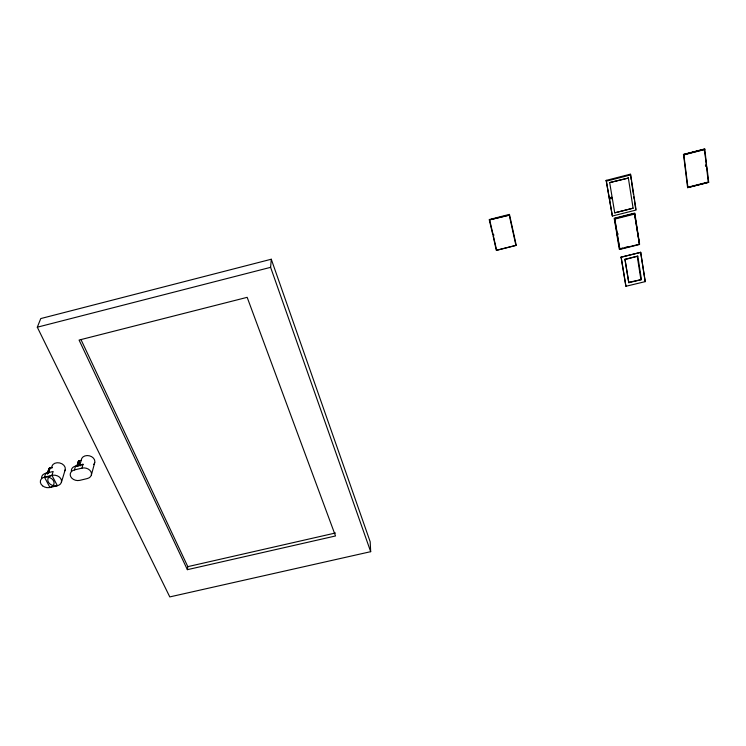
<?xml version="1.0" encoding="UTF-8"?>
<svg xmlns="http://www.w3.org/2000/svg" width="746" height="746" viewBox="0 0 746 746"><rect width="100%" height="100%" fill="white"/><g stroke="black" fill="none" stroke-linecap="round" stroke-linejoin="round"><path stroke-width="1.12" d="M79.729 465.644L81.258 460.142A6.863 5.325 12.2 0 1 89.455 455.815A6.863 5.325 12.2 0 1 94.416 463.415M370.678 551.676L270.611 267.338L271.274 259.235L40.769 318.57L37.3 327.205L169.79 596.912L370.678 551.676L370.184 541.773L271.274 259.235M187.377 569.674L79.076 340.064L247.168 297.337L335.523 535.964L187.377 569.674L187.815 566.643L80.96 339.523M91.413 474.866L94.761 462.473M81.967 468.124A6.966 5.362 12 0 1 90.993 471.808A6.966 5.362 12 0 1 87.245 478.568L79.766 480.359A6.975 5.353 12.2 0 1 70.73 476.675A6.975 5.353 12.2 0 1 74.441 469.933L81.967 468.124L83.048 464.282L75.56 466.082A6.938 5.334 12.3 0 0 71.364 471.146M77.687 466.175L79.225 460.841L81.258 460.319M77.836 466.119L79.524 460.739M78.144 466.026L79.682 460.702M76.782 466.399L78.237 461.643L79.225 460.841M77.052 465.858L78.489 461.317M77.286 466.381L78.824 461.047M77.416 466.306L78.955 460.972M77.547 466.231L79.085 460.897M74.441 469.933L75.56 466.082M61.396 482.364A6.975 5.306 12.9 0 0 52.64 475.211A6.975 5.306 12.9 0 0 49.963 484.023A6.975 5.306 12.9 0 0 61.396 482.364L65.163 469.905M51.94 475.351L53.162 471.481L45.711 473.281L44.462 477.151L49.954 487.502L57.386 485.721L51.94 475.351L44.462 477.151M47.268 473.803L49.096 468.348L52.257 467.322M47.66 473.645L49.45 468.096M47.735 473.775L49.581 468.031M48.005 473.328L49.87 467.91M48.303 473.225L50.122 467.835L48.453 473.188M705.399 165.248C706.882 167.188 705.287 166.89 706.387 165.276M47.119 473.794L49.096 468.348M628.794 282.715L624.971 259.3L628.794 282.715L641.457 279.601L637.793 256.111L624.971 259.3M78.237 461.643L78.022 462.921M48.9 468.544L48.844 470.679M625.335 259.44L637.793 256.111M609.874 197.373C607.859 199.434 613.557 199.21 611.683 197.28M493.759 234.673C493.32 236.864 494.206 234.766 492.64 234.44M616.728 233.19L614.163 218.27L634.799 213.086L639.602 244.175L619.283 249.211L616.839 234.486L617.483 235.018L619.861 249.397L639.481 244.501L634.492 213.505L614.583 218.531L616.998 233.144L617.781 233.815L616.886 233.172M492.724 234.393L489.208 219.566L509.462 214.382L516.251 245.331L496.304 250.367L493.087 235.736M617.231 234.43L617.986 233.983L617.483 235.018M706.704 165.174L705.977 164.717M617.138 234.458L619.861 249.397M706.891 166.563L708.7 182.322L687.607 187.684L683.513 154.403L704.177 149.088L706.537 165.239M704.867 149.144L683.429 154.655L704.867 149.144L706.499 165.183M683.513 154.403L683.849 154.898L704.532 149.582M606.19 180.392L630.323 174.191L630.724 174.918L636.114 210.036L612.363 216.042L606.19 180.392L612.363 216.042M37.3 327.205L270.611 267.338M606.554 181.119L630.724 174.918M609.678 182.593L628.43 178.033L609.678 182.593L614.732 212.843L633.102 208.19L628.318 177.809M489.656 219.856L509.276 215.128L489.656 219.856L493.087 234.636M687.57 186.677L687.896 187.199L708.252 182.024L706.509 166.712M687.57 187.619L708.7 182.322M614.583 218.531L614.844 219.072L634.771 214.037M619.6 248.847L622.863 248.026M625.045 247.485L628.309 246.665M621.11 257.128L640.683 252.353L645.215 281.634L625.922 286.277L621.11 257.128L625.922 286.277M621.148 257.211L640.683 252.353M629.055 282.249L641.457 279.601M187.815 566.643L335.486 532.989M492.994 234.375L493.498 234.393M617.259 233.684L614.844 219.072M611.366 197.224L609.902 197.765L609.864 198.613M633.102 208.19L614.732 212.843M639.481 244.501L634.492 213.505M645.215 281.634L640.646 252.269M493.293 235.689L496.659 250.246L515.915 245.387L509.201 214.857M637.27 256.475L640.861 279.34M630.323 174.191L631.2 179.851M631.545 182.117L633.457 194.566M633.802 196.823L634.147 199.089M634.501 201.355L635.713 209.272M683.849 154.898L687.896 187.199M41.58 477.972A6.947 5.278 13.2 0 1 48.667 473.123M51.819 468.283A6.873 5.269 13.2 0 1 59.624 462.93A6.873 5.269 13.2 0 1 64.576 471.099M94.248 463.714A6.863 5.325 12.2 0 1 93.614 464.534M80.055 465.914A6.938 5.353 12 0 1 80.307 465.663M80.894 465.215A6.938 5.353 12 0 1 83.048 464.282M42.531 485.805A6.984 5.297 13.1 0 0 53.945 484.145A6.984 5.297 13.1 0 0 45.161 477.011A6.984 5.297 13.1 0 0 42.531 485.805"/></g></svg>
